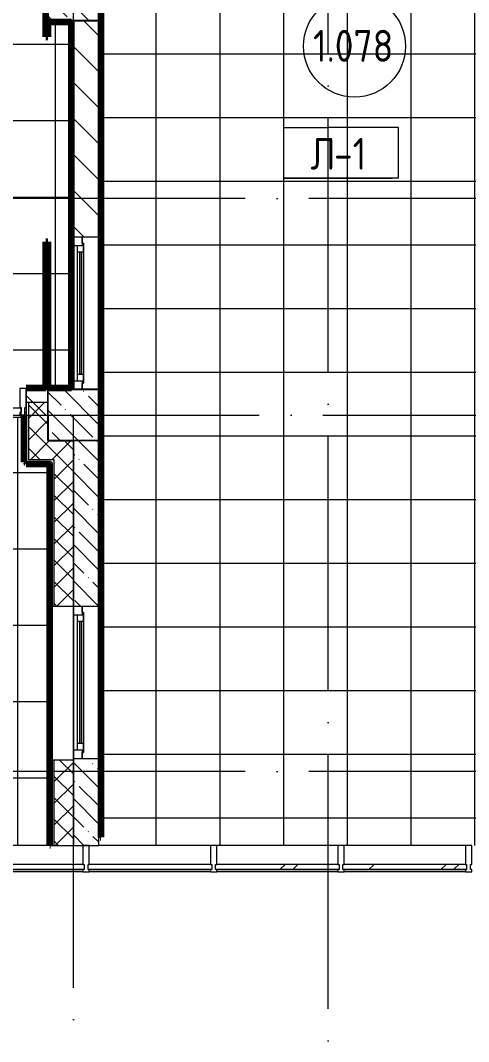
# Model space of a CAD drawing. Header units: millimetres. Extents: x -4370 to 196781, y -4577 to 61202.
# Drawn here: x 132085 to 135600, y 11005 to 19025 of the extents above; entities that cross this region are included whole.
import ezdxf

# ---------------------------------------------------------------- set-up
doc = ezdxf.new("R2010")
doc.units = ezdxf.units.MM
doc.linetypes.add('ADSK_Линия сетки', pattern=[2500, 2000, -250, 0, -250])
for name, color, linetype, lineweight in [('A-AREA-____-IDEN', 2, 'Continuous', 20), ('A-FLOR-____-IDEN', 11, 'Continuous', 20), ('A-FLOR-____-OTLN', 192, 'Continuous', 9), ('A-FLOR-____-PATT', 8, 'Continuous', 9), ('A-GLAZ-____-MCUT', 151, 'Continuous', 9), ('A-GLAZ-____-OTLN', 151, 'Continuous', 9), ('A-GLAZ-CURT-MCUT', 52, 'Continuous', 9), ('A-GLAZ-CURT-OTLN', 52, 'Continuous', 9), ('A-GLAZ-CWMG-MCUT', 51, 'Continuous', 9), ('A-GLAZ-CWMG-OTLN', 51, 'Continuous', 9), ('A-WALL-____-MCUT', 113, 'Continuous', 9), ('A-WALL-____-PATT', 111, 'Continuous', 9), ('A-WALL-FNSH-MCUT', 113, 'Continuous', 9), ('I-WALL-____-OTLN', 2, 'Continuous', 9), ('S-COLS-____-MCUT', 52, 'Continuous', 9), ('S-COLS-____-OTLN', 52, 'Continuous', 9), ('S-GRID-____-OTLN', 1, 'Continuous', 9)]:
    doc.layers.add(name, color=color, linetype=linetype, lineweight=lineweight)
doc.styles.add('GOST Common_1', font='GOST_Common.ttf', dxfattribs={"width": 0.9, "height": 250})
pattern_1 = [(135, (0, 0), (-141.42136, -141.42136), [])]
pattern_2 = [(135, (0, 0), (-142.5612, -142.5612), []), (135, (142.56, 0), (-142.5612, -142.5612), [252.016, -50.403, 3.353, -47.05])]
pattern_3 = [(135, (0, 0), (-84.85281, -84.85281), []), (225, (0, 0), (84.85281, -84.85281), [])]

# ---------------------------------------------------------------- blocks, each defined once
blk = doc.blocks.new('Окно_СКБ_1Ст - Ок-4_Окно_Помещение охраны_Тамбур-41156042-О_АИ_ПП_0_000_Целиком')
at = {"layer": 'A-GLAZ-____-MCUT', "color": 90}
for p, q in [((-600, 30), (-600, 100)), ((-600, 100), (-530, 100)), ((-530, 100), (-530, 30)), ((530, 30), (530, 100)), ((530, 100), (600, 100)), ((600, 100), (600, 30)), ((-530, 30), (-600, 30)), ((-530, 30), (-550, 30)), ((-550, 30), (-550, 20)), ((-550, 20), (550, 20)), ((550, 20), (-550, 20)), ((530, 70), (-530, 70)), ((-530, 70), (-530, 30)), ((-480, 20), (-480, 70)), ((480, 20), (480, 70)), ((530, 30), (530, 70)), ((600, 30), (530, 30)), ((550, 30), (530, 30)), ((550, 20), (550, 30))]:
    blk.add_line(p, q, dxfattribs=at)
at = {"layer": 'A-GLAZ-____-MCUT', "color": 10, "lineweight": 5}
for p, q in [((-480, 50), (480, 50)), ((480, 40), (-480, 40))]:
    blk.add_line(p, q, dxfattribs=at)
at = {"layer": 'A-GLAZ-____-OTLN', "color": 10, "lineweight": 5}
for p, q in [((600, 100), (-600, 100)), ((-600, 30), (-550, 30)), ((550, 30), (600, 30))]:
    blk.add_line(p, q, dxfattribs=at)
blk = doc.blocks.new('Прямоугольный импост - Импост структурный с накладкой - 190мм-37087426-О_АИ_ПП_0_000_Целиком')
at = {"layer": 'A-GLAZ-CWMG-MCUT', "color": 90}
for p, q in [((0, 190), (-50, 190)), ((-50, 190), (-50, 40)), ((0, 40), (0, 190)), ((-50, 40), (-40, 40)), ((-40, 0), (-50, 0)), ((-50, 0), (-50, -17)), ((-40, 40), (-40, 0)), ((-10, 0), (-10, 40)), ((-10, 40), (0, 40)), ((0, 0), (-10, 0)), ((0, -17), (0, 0)), ((-50, -17), (0, -17))]:
    blk.add_line(p, q, dxfattribs=at)
blk = doc.blocks.new('Окно_СКБ_1Ст - Ок-4_Окно_Помещение охраны_Тамбур-41156043-О_АИ_ПП_0_000_Целиком')
at = {"layer": 'A-GLAZ-____-MCUT', "color": 90}
for p, q in [((-600, 30), (-600, 100)), ((-600, 100), (-530, 100)), ((-530, 100), (-530, 30)), ((530, 30), (530, 100)), ((530, 100), (600, 100)), ((600, 100), (600, 30)), ((-530, 30), (-600, 30)), ((-530, 30), (-550, 30)), ((-550, 30), (-550, 20)), ((-550, 20), (550, 20)), ((550, 20), (-550, 20)), ((530, 70), (-530, 70)), ((-530, 70), (-530, 30)), ((-480, 20), (-480, 70)), ((480, 20), (480, 70)), ((530, 30), (530, 70)), ((600, 30), (530, 30)), ((550, 30), (530, 30)), ((550, 20), (550, 30))]:
    blk.add_line(p, q, dxfattribs=at)
at = {"layer": 'A-GLAZ-____-MCUT', "color": 10, "lineweight": 5}
for p, q in [((-480, 50), (480, 50)), ((480, 40), (-480, 40))]:
    blk.add_line(p, q, dxfattribs=at)
at = {"layer": 'A-GLAZ-____-OTLN', "color": 10, "lineweight": 5}
for p, q in [((600, 100), (-600, 100)), ((-600, 30), (-550, 30)), ((550, 30), (600, 30))]:
    blk.add_line(p, q, dxfattribs=at)
blk = doc.blocks.new('BSC_Колонна _Прямоугольная - 400x400-V45-О_АИ_ПП_0_000_Целиком')
at = {"layer": 'S-COLS-____-OTLN', "lineweight": 5}
h = blk.add_hatch(dxfattribs=at)
h.set_pattern_fill('FP_74', color=256, style=0, pattern_type=2)
h.set_pattern_definition([(135, (-132499.98, -19225), (-142.56192, -142.56192), []), (135, (-132357.42, -19225), (-142.56192, -142.56192), [252.016, -50.403, 3.353, -47.05])])
h.paths.add_polyline_path([(-200, -200), (200, -200), (200, 200), (-200, 200)])
at = {"layer": 'S-COLS-____-MCUT', "color": 130, "lineweight": 25}
for p, q in [((200, 200), (-200, 200)), ((-200, 200), (-200, -200)), ((200, -200), (200, 200)), ((-200, -200), (200, -200))]:
    blk.add_line(p, q, dxfattribs=at)
blk = doc.blocks.new('PNS_Панель прямоугольная3 - Нр_Стекло - 40мм 2-36089330-О_АИ_ПП_0_000_Целиком')
at = {"layer": 'A-GLAZ-____-OTLN', "lineweight": 5}
h = blk.add_hatch(dxfattribs=at)
h.set_pattern_fill('FP_82', color=256, style=0, pattern_type=2)
h.set_pattern_definition([(225, (135200, 12255), (282.8427, -282.8427), [200, -600]), (225, (135400, 12355), (282.8427, -282.8427), [600, -200]), (225, (135000, 12455), (282.8427, -282.8427), [200, -600])])
h.paths.add_polyline_path([(-485, 0), (-485, -40), (485, -40), (485, 0), (-475, 0)])
at = {"layer": 'A-GLAZ-____-MCUT', "color": 10, "lineweight": 5}
for p, q in [((475, 0), (-475, 0)), ((-475, -40), (475, -40))]:
    blk.add_line(p, q, dxfattribs=at)
at = {"layer": 'A-GLAZ-____-OTLN', "color": 10, "lineweight": 5}
blk.add_line((-485, 0), (485, 0), dxfattribs=at)
blk = doc.blocks.new('PNS_Панель прямоугольная3 - Нр_Стекло - 40мм 2-40429871-О_АИ_ПП_0_000_Целиком')
at = {"layer": 'A-GLAZ-____-OTLN', "lineweight": 5}
h = blk.add_hatch(dxfattribs=at)
h.set_pattern_fill('FP_83', color=256, style=0, pattern_type=2)
h.set_pattern_definition([(225, (134200, 12255), (282.8427, -282.8427), [200, -600]), (225, (134400, 12355), (282.8427, -282.8427), [600, -200]), (225, (134000, 12455), (282.8427, -282.8427), [200, -600])])
h.paths.add_polyline_path([(-485, 0), (-485, -40), (485, -40), (485, 0), (-475, 0)])
at = {"layer": 'A-GLAZ-____-MCUT', "color": 10, "lineweight": 5}
for p, q in [((475, 0), (-475, 0)), ((-475, -40), (475, -40))]:
    blk.add_line(p, q, dxfattribs=at)
at = {"layer": 'A-GLAZ-____-OTLN', "color": 10, "lineweight": 5}
blk.add_line((-485, 0), (485, 0), dxfattribs=at)
blk = doc.blocks.new('PNS_Панель прямоугольная - Нр_Металл - 40мм-36089346-О_АИ_ПП_0_000_Целиком')
at = {"layer": 'A-GLAZ-____-MCUT', "color": 10, "lineweight": 5}
for p, q in [((475, 0), (-475, 0)), ((-475, -40), (475, -40))]:
    blk.add_line(p, q, dxfattribs=at)
at = {"layer": 'A-GLAZ-____-OTLN', "color": 10, "lineweight": 5}
blk.add_line((-485, 0), (485, 0), dxfattribs=at)
blk = doc.blocks.new('Прямоугольный импост - Импост структурный с накладкой - 190мм-36089257-О_АИ_ПП_0_000_Целиком')
at = {"layer": 'A-GLAZ-CWMG-MCUT', "color": 90}
for p, q in [((-25, 40), (-25, 190)), ((-25, 190), (25, 190)), ((25, 190), (25, 40)), ((-15, 40), (-25, 40)), ((-25, -17), (-25, 0)), ((-25, 0), (-15, 0)), ((-15, 0), (-15, 40)), ((15, 40), (15, 0)), ((25, 40), (15, 40)), ((15, 0), (25, 0)), ((25, 0), (25, -17)), ((25, -17), (-25, -17))]:
    blk.add_line(p, q, dxfattribs=at)
blk = doc.blocks.new('Прямоугольный импост - Импост структурный с накладкой - 190мм-36089258-О_АИ_ПП_0_000_Целиком')
at = {"layer": 'A-GLAZ-CWMG-MCUT', "color": 90}
for p, q in [((-25, 40), (-25, 190)), ((-25, 190), (25, 190)), ((25, 190), (25, 40)), ((-15, 40), (-25, 40)), ((-25, -17), (-25, 0)), ((-25, 0), (-15, 0)), ((-15, 0), (-15, 40)), ((15, 40), (15, 0)), ((25, 40), (15, 40)), ((15, 0), (25, 0)), ((25, 0), (25, -17)), ((25, -17), (-25, -17))]:
    blk.add_line(p, q, dxfattribs=at)
blk = doc.blocks.new('Прямоугольный импост - Импост структурный с накладкой - 190мм-36089259-О_АИ_ПП_0_000_Целиком')
at = {"layer": 'A-GLAZ-CWMG-MCUT', "color": 90}
for p, q in [((-25, 40), (-25, 190)), ((-25, 190), (25, 190)), ((25, 190), (25, 40)), ((-15, 40), (-25, 40)), ((-25, -17), (-25, 0)), ((-25, 0), (-15, 0)), ((-15, 0), (-15, 40)), ((15, 40), (15, 0)), ((25, 40), (15, 40)), ((15, 0), (25, 0)), ((25, 0), (25, -17)), ((25, -17), (-25, -17))]:
    blk.add_line(p, q, dxfattribs=at)
blk = doc.blocks.new('Прямоугольный импост - Импост структурный с накладкой - 190мм-36088212-О_АИ_ПП_0_000_Целиком')
at = {"layer": 'A-GLAZ-CWMG-OTLN', "color": 10, "lineweight": 5}
for p, q in [((135575, 12545), (134625, 12545)), ((135575, 12338), (134625, 12338))]:
    blk.add_line(p, q, dxfattribs=at)
blk = doc.blocks.new('Прямоугольный импост - Импост структурный с накладкой - 190мм-V54-О_АИ_ПП_0_000_Целиком')
at = {"layer": 'A-GLAZ-CWMG-OTLN', "color": 10, "lineweight": 5}
for p, q in [((133575, 12545), (132700, 12545)), ((133575, 12338), (132625, 12338))]:
    blk.add_line(p, q, dxfattribs=at)
blk = doc.blocks.new('Прямоугольный импост - Импост структурный с накладкой - 190мм-V55-О_АИ_ПП_0_000_Целиком')
at = {"layer": 'A-GLAZ-CWMG-OTLN', "color": 10, "lineweight": 5}
for p, q in [((132315, 12545), (131625, 12545)), ((132575, 12338), (131625, 12338))]:
    blk.add_line(p, q, dxfattribs=at)
blk = doc.blocks.new('Системная панель - Стекло - 70мм-37174005-О_АИ_ПП_0_000_Целиком')
at = {"layer": 'A-GLAZ-CURT-OTLN', "lineweight": 5}
h = blk.add_hatch(dxfattribs=at)
h.set_pattern_fill('FP_125', color=256, style=0, pattern_type=2)
h.set_pattern_definition([(225, (131952.5, 15845), (282.8427, -282.8427), [200, -600]), (225, (132152.5, 15945), (282.8427, -282.8427), [600, -200]), (225, (131752.5, 16045), (282.8427, -282.8427), [200, -600])])
h.paths.add_polyline_path([(-237.5, 35), (-237.5, -35), (237.5, -35), (237.5, 35), (-231.9, 35)])
at = {"layer": 'A-GLAZ-CURT-MCUT', "color": 90}
for p, q in [((237.5, 35), (-237.5, 35)), ((-237.5, 35), (-237.5, -35)), ((237.5, -35), (237.5, 35)), ((-237.5, -35), (237.5, -35))]:
    blk.add_line(p, q, dxfattribs=at)
blk = doc.blocks.new('0083_СОШ675_АР_R22_rvt-1-О_АИ_ПП_0_000_Целиком')
at = {"layer": 'A-WALL-____-PATT', "lineweight": 5}
h = blk.add_hatch(dxfattribs=at)
h.set_pattern_fill('FP_4', color=10, style=0, pattern_type=2)
h.set_pattern_definition(pattern_1)
h.paths.add_polyline_path([(132500, 17325), (132700, 17325), (132700, 19025), (132500, 19025), (132500, 17838.5)])
h = blk.add_hatch(dxfattribs=at)
h.set_pattern_fill('FP_4', color=10, style=0, pattern_type=2)
h.set_pattern_definition(pattern_1)
h.paths.add_polyline_path([(132300, 15925), (132300, 16125), (132130, 16125), (132130, 15925)])
h = blk.add_hatch(dxfattribs=at)
h.set_pattern_fill('FP_3', color=10, style=0, pattern_type=2)
h.set_pattern_definition(pattern_2)
h.paths.add_polyline_path([(132700, 12545), (132700, 13225), (132500, 13225), (132500, 12545)])
h.paths.add_polyline_path([(132700, 14425), (132700, 15725), (132500, 15725), (132500, 14425)])
at = {"layer": 'S-COLS-____-OTLN', "lineweight": 5}
h = blk.add_hatch(dxfattribs=at)
h.set_pattern_fill('FP_3', color=256, style=0, pattern_type=2)
h.set_pattern_definition(pattern_2)
h.paths.add_polyline_path([(132500, 15725), (132700, 15725), (132700, 16125), (132300, 16125), (132300, 15725), (132394.8, 15725)])
at = {"layer": 'A-WALL-____-MCUT', "color": 50, "lineweight": 13}
for p, q in [((132500, 19025), (132500, 17325)), ((132700, 17325), (132700, 19025)), ((132500, 17325), (132700, 17325)), ((132300, 16125), (132130, 16125)), ((132130, 16125), (132130, 15925)), ((132130, 15925), (132300, 15925)), ((132500, 15725), (132500, 14425)), ((132700, 14425), (132700, 15725)), ((132500, 14425), (132700, 14425)), ((132500, 13225), (132500, 12545)), ((132700, 13225), (132500, 13225)), ((132700, 12545), (132700, 13225)), ((132500, 12545), (132700, 12545))]:
    blk.add_line(p, q, dxfattribs=at)
at = {"layer": 'A-WALL-____-MCUT', "color": 10, "lineweight": 5}
for p, q in [((132300, 15925), (132300, 16125)), ((132700, 15725), (132500, 15725))]:
    blk.add_line(p, q, dxfattribs=at)
at = {"layer": 'I-WALL-____-OTLN', "color": 90}
for p, q in [((132500, 16135), (132500, 17325)), ((132700, 17325), (132700, 16125)), ((132500, 16125), (132500, 16135)), ((132500, 13225), (132500, 14425)), ((132700, 14425), (132700, 13225))]:
    blk.add_line(p, q, dxfattribs=at)
at = {"layer": 'S-COLS-____-MCUT', "color": 130, "lineweight": 25}
for p, q in [((132700, 16125), (132300, 16125)), ((132700, 15725), (132700, 16125)), ((132300, 15925), (132300, 15725)), ((132300, 15725), (132500, 15725))]:
    blk.add_line(p, q, dxfattribs=at)
at = {"layer": 'S-COLS-____-OTLN', "color": 90}
for p, q in [((132300, 16125), (132300, 15925)), ((132500, 15725), (132700, 15725))]:
    blk.add_line(p, q, dxfattribs=at)
at = {"layer": 'A-GLAZ-____-OTLN', "color": 90, "lineweight": 9, "rotation": 90}
for name, p in [('Окно_СКБ_1Ст - Ок-4_Окно_Помещение охраны_Тамбур-41156042-О_АИ_ПП_0_000_Целиком', (132600, 16725)), ('Окно_СКБ_1Ст - Ок-4_Окно_Помещение охраны_Тамбур-41156043-О_АИ_ПП_0_000_Целиком', (132600, 13825))]:
    blk.add_blockref(name, p, dxfattribs=at)
at = {"layer": 'A-GLAZ-CURT-OTLN', "color": 90, "lineweight": 9, "rotation": 180}
for name, p in [('Системная панель - Стекло - 70мм-37174005-О_АИ_ПП_0_000_Целиком', (131852.5, 15945)), ('PNS_Панель прямоугольная - Нр_Металл - 40мм-36089346-О_АИ_ПП_0_000_Целиком', (132100, 12355)), ('PNS_Панель прямоугольная - Нр_Металл - 40мм-36089346-О_АИ_ПП_0_000_Целиком', (133100, 12355)), ('PNS_Панель прямоугольная3 - Нр_Стекло - 40мм 2-40429871-О_АИ_ПП_0_000_Целиком', (134100, 12355)), ('PNS_Панель прямоугольная3 - Нр_Стекло - 40мм 2-36089330-О_АИ_ПП_0_000_Целиком', (135100, 12355))]:
    blk.add_blockref(name, p, dxfattribs=at)
at = {"layer": 'A-GLAZ-CWMG-OTLN', "color": 90, "lineweight": 9}
for name, p in [('Прямоугольный импост - Импост структурный с накладкой - 190мм-37087426-О_АИ_ПП_0_000_Целиком', (132130, 15945)), ('Прямоугольный импост - Импост структурный с накладкой - 190мм-V55-О_АИ_ПП_0_000_Целиком', (0, 0)), ('Прямоугольный импост - Импост структурный с накладкой - 190мм-V54-О_АИ_ПП_0_000_Целиком', (0, 0)), ('Прямоугольный импост - Импост структурный с накладкой - 190мм-36088212-О_АИ_ПП_0_000_Целиком', (-1000, 0)), ('Прямоугольный импост - Импост структурный с накладкой - 190мм-36088212-О_АИ_ПП_0_000_Целиком', (0, 0))]:
    blk.add_blockref(name, p, dxfattribs=at)
at = {"layer": 'A-GLAZ-CWMG-OTLN', "color": 90, "lineweight": 9, "extrusion": (0, 0, -1)}
for name, p in [('Прямоугольный импост - Импост структурный с накладкой - 190мм-36089258-О_АИ_ПП_0_000_Целиком', (-132600, 12355)), ('Прямоугольный импост - Импост структурный с накладкой - 190мм-36089257-О_АИ_ПП_0_000_Целиком', (-133600, 12355)), ('Прямоугольный импост - Импост структурный с накладкой - 190мм-36089257-О_АИ_ПП_0_000_Целиком', (-134600, 12355)), ('Прямоугольный импост - Импост структурный с накладкой - 190мм-36089259-О_АИ_ПП_0_000_Целиком', (-135600, 12355))]:
    blk.add_blockref(name, p, dxfattribs=at)
at = {"layer": 'S-COLS-____-OTLN', "color": 90, "lineweight": 9}
blk.add_blockref('BSC_Колонна _Прямоугольная - 400x400-V45-О_АИ_ПП_0_000_Целиком', (132500, 19225), dxfattribs=at)
blk = doc.blocks.new('ADSK_Марка_Перекрытие - Типоразмер_ADSK_Марка-158127-О_АИ_ПП_0_000_Целиком')
at = {"layer": 'A-FLOR-____-IDEN'}
for p, q in [((-4.5, 4), (-1, 4)), ((-4.5, 0), (-4.5, 4)), ((4.5, 4), (-1, 4)), ((4.5, 0), (4.5, 4)), ((4.5, 0), (-4.5, 0)), ((-4.5, 0), (4, 0))]:
    blk.add_line(p, q, dxfattribs=at)
blk = doc.blocks.new('ADSK_Марка_Помещение_ОдноЗначение - Номер-159740-О_АИ_ПП_0_000_Целиком')
at = {"layer": 'A-AREA-____-IDEN'}
blk.add_circle((0, 0), 4, dxfattribs=at)

msp = doc.modelspace()

# ---------------------------------------------------------------- hatches: boundary and pattern name
at = {"layer": 'A-FLOR-____-PATT'}
h = msp.add_hatch(dxfattribs=at)
h.set_pattern_fill('FP_224', color=256, style=0, pattern_type=2)
h.set_pattern_definition([(0, (134650, 17762.5), (0, 500), []), (90, (134650, 17762.5), (-500, 3e-14), [])])
h.paths.add_polyline_path([(134575, 12545), (136490, 12545.000293), (136490, 12560), (136485, 12560), (136485, 12930.000586), (136200, 12930.000586), (136200, 12935.000586), (136190, 12935.000586), (136190, 12945.000586), (136185, 12945.000586), (136185, 13644.000586), (136190, 13645.000586), (136190, 13654.000586), (136200, 13654.000586), (136200.673077, 13659.000586), (136484.978078, 13659.000586), (136484.978078, 15710.000586), (136300, 15710.000586), (136299.519259, 15715.000586), (136290, 15715.000586), (136290, 15725.000586), (136285, 15725.000586), (136285, 16124.999414), (136290, 16125.000586), (136290, 16135.000586), (136300, 16135.000586), (136301.158347, 16140.000586), (136485, 16140.000586), (136485, 19010.001172), (136300, 19010.001172), (136299.978078, 19015.001172), (136290, 19015.001172), (136290, 19025.000583), (136285, 19024.999414), (136285, 19424.999414), (136290, 19425.001172), (136290, 19435.001172), (136300, 19435.001172), (136300, 19440.001172), (136485, 19440.001172), (136485, 22410.000586), (136300, 22410.000586), (136299.978078, 22415.000586), (136290, 22415.000586), (136290, 22425.000586), (136285, 22424.999414), (136285, 22810.000586), (136265, 22810.000586), (136264.986813, 23025), (135215, 23025), (135215, 22810.000586), (135175, 22810.000586), (135175, 19889.999414), (135170, 19889.999414), (135170, 19880), (135160, 19880), (135160, 19875), (132715.075398, 19875), (132715.075398, 12610), (132700.075398, 12610), (132700, 12545), (133636.717067, 12545)])
h = msp.add_hatch(dxfattribs=at)
h.set_pattern_fill('FP_136', color=256, style=0, pattern_type=2)
h.set_pattern_definition([(90, (126960, 14637.5), (-600, 4e-14), []), (180, (126960, 14637.5), (-7e-14, -600), [])])
h.paths.add_polyline_path([(121950.001172, 10025.000586), (124685.001172, 10025.000586), (124685.001172, 10225.000586), (124690.001172, 10225.000586), (124690.001172, 10240.000586), (125035, 10240.000586), (125035, 10425), (125040, 10425.000586), (125040, 10435.000586), (125050, 10435.000586), (125050, 10440.000586), (125235, 10440.000586), (125235.010844, 10435.000586), (125245, 10435.000586), (125245, 10425), (125250, 10425.000586), (125250, 12545), (125235, 12545), (125235, 15710.000586), (125049.978078, 15710.000586), (125049.784291, 15715.000586), (125039.978078, 15715.000586), (125039.978078, 15725.000586), (125034.978078, 15725.000586), (125034.978078, 16124.999414), (125039.978078, 16125), (125039.978078, 16135), (125049.978078, 16135), (125049.978078, 16140), (125610, 16140), (125610, 16134.999414), (125660, 16134.999414), (125660, 16084.999414), (126325, 16084.999414), (126325, 16134.999414), (126375, 16134.999414), (126375, 16012.499414), (126422, 16012.499414), (126422, 15979.999414), (128528, 15979.999414), (128528, 16012.499414), (128575, 16012.499414), (128575, 16134.999414), (128625, 16134.999414), (128625, 16097.999414), (129325, 16097.999414), (129325, 16134.999414), (129375, 16134.999414), (129375, 16012.499414), (129422, 16012.499414), (129422, 15979.999414), (131528, 15979.999414), (131528, 16012.499414), (131575, 16012.499414), (131575, 16134.999414), (131625, 16134.999414), (131625, 16084.999414), (132079.978078, 16084.999414), (132079.978078, 16134.999414), (132129.978078, 16134.999414), (132130.857536, 16140), (132285, 16140), (132285, 17285.000586), (132300, 17285.000586), (132300, 16140), (132484.978078, 16140), (132484.978078, 19010.000586), (132300, 19010.000586), (132299.978078, 18895), (132285, 18895), (132285, 19199.999414), (121414.978078, 19199.999414), (121414.978078, 19010), (121215, 19010), (121215, 16140), (121399.999886, 16140), (121400, 16135), (121410, 16135), (121410, 16125), (121415, 16124.999414), (121415, 15724.502055), (121410, 15724.500586), (121410, 15714.500586), (121400, 15714.500586), (121398.921975, 15709.500586), (121200, 15709.5), (121200, 15724.5), (121197, 15724.5), (121197, 10425), (121200, 10425), (121200, 10429.5), (121210, 10429.621636), (121210, 10435), (121215, 10435), (121215, 10440), (121399.978078, 10440), (121399.978078, 10435), (121409.978078, 10435), (121409.978078, 10425), (121414.978078, 10424.999414), (121414.978078, 10240.000586), (121910.001172, 10240.000586), (121910.001172, 10225.000586), (121915.001172, 10225.000586), (121915.001172, 10025.000586), (121940.001172, 10025.000586)])
h.paths.add_polyline_path([(121896.001172, 10025.000586), (121900.001133, 10025.000586), (121900.000586, 10225), (121896.001172, 10225.000586), (121896.001172, 10085)])
h.paths.add_polyline_path([(125099.978078, 12945.000001), (124999.978078, 12945.000001), (124999.978078, 13145.000001), (125099.978078, 13145.000001)])
h.paths.add_polyline_path([(125620, 15925), (126350, 15925), (126350, 15927.999414), (125610, 15927.999414), (125610, 15925)])
h.paths.add_polyline_path([(131615, 15925), (131615, 15927.999414), (131585, 15927.999414), (131585, 15925), (131611.000039, 15925)])
h.paths.add_polyline_path([(132114.978078, 15925), (132129.978078, 15925), (132129.978078, 15927.999414), (132089.978078, 15927.999414), (132089.978078, 15925)])
h.paths.add_polyline_path([(128600, 15925), (128615, 15925), (128615, 15927.999414), (128600, 15927.999414)])
h.paths.add_polyline_path([(129350, 15925), (129350, 15927.999414), (129335, 15927.999414), (129335, 15925)])
h.paths.add_polyline_path([(131625, 15979.999414), (131625, 15984.999414), (131615, 15984.999414), (131615, 15979.999414)])
h = msp.add_hatch(dxfattribs=at)
h.set_pattern_fill('FP_191', color=256, style=0, pattern_type=2)
h.set_pattern_definition([(90, (129065, 14274.94), (-600, 4e-14), []), (180, (129065, 14274.94), (-7e-14, -600), [])])
h.paths.add_polyline_path([(126325, 12544.940333), (126325, 14045), (131625, 14045), (131625, 12545), (132315, 12545), (132315, 15540.000586), (132129.978078, 15540.000586), (132129.978078, 15545.000586), (132119.978078, 15545.000586), (132119.978078, 15555.000586), (132114.978078, 15555.000586), (132114.978078, 15924.940333), (132089.978078, 15924.940333), (132089.978078, 15909.999414), (131615, 15909.999414), (131615, 15924.940333), (131585, 15924.940333), (131585, 15909.999414), (131528, 15909.999414), (131528, 14904.499414), (131458, 14904.499414), (131458, 15909.999414), (129492, 15909.999414), (129492, 14904.499414), (129422, 14904.499414), (129422, 15909.999414), (129350, 15909.999414), (129350, 15924.940333), (129335, 15924.940333), (129335, 15909.999414), (128615, 15909.999414), (128615, 15924.940333), (128600, 15924.940333), (128600, 15909.999414), (128528, 15909.999414), (128528, 14904.499414), (128458, 14904.499414), (128458, 15909.999414), (126492, 15909.999414), (126492, 14904.499414), (126422, 14904.499414), (126422, 15909.999414), (126350, 15909.999414), (126350, 15924.940333), (125635, 15924.940333), (125635, 12545.000586), (126324.989039, 12544.940333)])
at = {"layer": 'A-WALL-____-PATT'}
h = msp.add_hatch(color=7, dxfattribs=at)
h.paths.add_polyline_path([(132710.075398, 12610), (132710.075398, 13214.999414), (132700.075398, 13214.999414), (132700.075398, 12610)])
h.paths.add_polyline_path([(132700.075398, 14424.999414), (132710.075398, 14424.999414), (132710.075398, 16114.999414), (132700.075398, 16114.999414), (132700.075398, 15528.463461)])
h.paths.add_polyline_path([(132710.075398, 17324.999414), (132710.075398, 19880), (132700.075398, 19880), (132700.075398, 17324.999414)])
for points in [[(132300, 19015.000586), (132299.978078, 19435), (132290, 19435), (132290, 19015.000586), (132299.978078, 19015.000586)], [(132300, 19015.000586), (132499.978078, 19015.000586), (132499.976906, 19024.999414), (132300, 19024.999414)], [(132499.978078, 17324.999414), (132499.978078, 19015.000586), (132489.978078, 19015.000586), (132489.978078, 17324.999414)], [(132129.978078, 15545.000586), (132129.978078, 15924.999414), (132119.978078, 15924.999414), (132119.978078, 15545.000586)], [(132320, 15545.000586), (132330, 15545.000586), (132330, 15555.000586), (132129.978078, 15555.000586), (132129.978078, 15545.000586)]]:
    msp.add_hatch(color=7, dxfattribs=at).paths.add_polyline_path(points)
h = msp.add_hatch(color=7, dxfattribs=at)
h.paths.add_polyline_path([(132489.978078, 16125), (132489.978078, 16135), (132130, 16135), (132130, 16125), (132394.819037, 16125)])
h.paths.add_polyline_path([(125610, 16125), (125610, 16135), (125039.978078, 16135), (125039.978078, 16125), (125564.379871, 16125)])
h = msp.add_hatch(dxfattribs=at)
h.set_pattern_fill('FP_1', style=0, pattern_type=2)
h.set_pattern_definition(pattern_3)
h.paths.add_polyline_path([(132300, 15575.000586), (132300, 16025), (132150, 16025), (132150, 15575.000586)])
h = msp.add_hatch(dxfattribs=at)
h.set_pattern_fill('FP_1', style=0, pattern_type=2)
h.set_pattern_definition(pattern_3)
h.paths.add_polyline_path([(132500, 15575.000586), (132500, 15725.000586), (132300, 15725.000586), (132300, 15575.000586), (132394.819037, 15575.000586)])
h = msp.add_hatch(dxfattribs=at)
h.set_pattern_fill('FP_1', style=0, pattern_type=2)
h.set_pattern_definition(pattern_3)
h.paths.add_polyline_path([(132350, 12545.000586), (132500, 12545.000586), (132500, 13214.999414), (132350, 13214.999414)])
h.paths.add_polyline_path([(132350, 14424.999414), (132500, 14424.999414), (132500, 15575.000586), (132350, 15575.000586), (132350, 15528.463461)])
h = msp.add_hatch(color=7, dxfattribs=at)
h.paths.add_polyline_path([(132330, 12545.000586), (132330, 13214.999414), (132320, 13214.999414), (132320, 12545.000586)])
h.paths.add_polyline_path([(132330, 14424.999414), (132330, 15545.000586), (132320, 15545.000586), (132320, 14424.999414)])

# ---------------------------------------------------------------- linework, layer by layer
at = {"layer": 'A-FLOR-____-OTLN'}
for p, q in [((132089.978078, 15925), (132114.978078, 15925)), ((132114.978078, 15924.940333), (132089.978078, 15924.940333))]:
    msp.add_line(p, q, dxfattribs=at)
at = {"layer": 'A-WALL-____-MCUT', "color": 7}
for p, q in [((132700.075398, 19890), (132700.075398, 17324.999414)), ((132710.075398, 17324.999414), (132710.075398, 19880)), ((132290, 19435), (132290, 19015.000586)), ((132290, 19015.000586), (132489.978078, 19015.000586)), ((132489.978078, 19015.000586), (132489.978078, 17324.999414)), ((132499.978078, 17324.999414), (132499.978078, 19024.999414)), ((132489.978078, 17324.999414), (132499.978078, 17324.999414)), ((132700.075398, 17324.999414), (132710.075398, 17324.999414)), ((132489.978078, 16135), (132130, 16135)), ((132130, 16135), (132130, 16125)), ((132130, 16125), (132489.978078, 16125)), ((132489.978078, 16125), (132489.978078, 16135)), ((132710.075398, 16114.999414), (132700.075398, 16114.999414)), ((132700.075398, 16114.999414), (132700.075398, 14424.999414)), ((132710.075398, 14424.999414), (132710.075398, 16114.999414)), ((132300, 16025), (132150, 16025)), ((132300, 15725.000586), (132300, 16025)), ((132119.978078, 15924.999414), (132119.978078, 15545.000586)), ((132129.978078, 15924.999414), (132119.978078, 15924.999414)), ((132129.978078, 15555.000586), (132129.978078, 15924.999414)), ((132500, 15725.000586), (132300, 15725.000586)), ((132500, 14424.999414), (132500, 15725.000586)), ((132119.978078, 15545.000586), (132320, 15545.000586)), ((132330, 15555.000586), (132129.978078, 15555.000586)), ((132320, 15545.000586), (132320, 14424.999414)), ((132320, 14424.999414), (132330, 14424.999414)), ((132350, 14424.999414), (132500, 14424.999414)), ((132700.075398, 14424.999414), (132710.075398, 14424.999414)), ((132320, 13214.999414), (132320, 12545.000586)), ((132330, 13214.999414), (132320, 13214.999414)), ((132500, 13214.999414), (132350, 13214.999414)), ((132500, 12545.000586), (132500, 13214.999414)), ((132710.075398, 13214.999414), (132700.075398, 13214.999414)), ((132700.075398, 13214.999414), (132700.075398, 12610)), ((132710.075398, 12610), (132710.075398, 13214.999414)), ((132700.075398, 12610), (132710.075398, 12610)), ((132320, 12545.000586), (132330, 12545.000586)), ((132350, 12545.000586), (132500, 12545.000586))]:
    msp.add_line(p, q, dxfattribs=at)
at = {"layer": 'A-WALL-____-MCUT'}
for p, q in [((132150, 15575.000586), (132150, 16025)), ((132350, 15575.000586), (132150, 15575.000586)), ((132350, 14424.999414), (132350, 15575.000586)), ((132350, 12545.000586), (132350, 13214.999414))]:
    msp.add_line(p, q, dxfattribs=at)
at = {"layer": 'A-WALL-FNSH-MCUT', "color": 7}
for p, q in [((132130, 16025), (132130, 15555.000586)), ((132150, 16025), (132130, 16025)), ((132330, 15555.000586), (132330, 14424.999414)), ((132330, 14424.999414), (132350, 14424.999414)), ((132330, 13214.999414), (132330, 12545.000586)), ((132350, 13214.999414), (132330, 13214.999414)), ((132330, 12545.000586), (132350, 12545.000586))]:
    msp.add_line(p, q, dxfattribs=at)
at = {"layer": 'I-WALL-____-OTLN', "color": 5, "lineweight": 90}
for p in [(132715.075398, 19875), (132710.075398, 12610)]:
    msp.add_line(p, (132715.075398, 12610), dxfattribs=at)
at = {"layer": 'I-WALL-____-OTLN', "color": 20, "lineweight": 90}
for p, q in [((132285, 18895), (132285, 19440)), ((132300, 19010.000586), (132300, 18895)), ((132484.978078, 19010.000586), (132300, 19010.000586)), ((132484.978078, 16140), (132484.978078, 19010.000586)), ((132285, 18895), (132300, 18895)), ((132285, 16140), (132285, 17285.000586)), ((132300, 17285.000586), (132285, 17285.000586)), ((132300, 17285.000586), (132300, 16140)), ((132130, 16140), (132285, 16140)), ((132130, 16140), (132130, 16135)), ((132300, 16140), (132484.978078, 16140)), ((132114.978078, 15555.000586), (132114.978078, 15924.999414)), ((132119.978078, 15924.999414), (132114.978078, 15924.999414)), ((132114.978078, 15555.000586), (132119.978078, 15555.000586)), ((132129.978078, 15545.000586), (132129.978078, 15540.000586)), ((132320, 15540.000586), (132129.978078, 15540.000586)), ((132315, 12545.000586), (132315, 15545.000586)), ((132320, 12545.000586), (132315, 12545.000586))]:
    msp.add_line(p, q, dxfattribs=at)
at = {"layer": 'I-WALL-____-OTLN'}
for p, q in [((132489.978078, 16135), (132489.978078, 17324.999414)), ((132499.978078, 17324.999414), (132499.978078, 16125)), ((132700.075398, 16114.999414), (132700.075398, 17324.999414)), ((132710.075398, 17324.999414), (132710.075398, 16114.999414)), ((132320, 13214.999414), (132320, 14424.999414)), ((132330, 13214.999414), (132330, 14424.999414)), ((132500, 14424.999414), (132500, 13224.999414)), ((132700.075398, 13214.999414), (132700.075398, 14424.999414)), ((132710.075398, 14424.999414), (132710.075398, 13214.999414))]:
    msp.add_line(p, q, dxfattribs=at)
at = {"layer": 'S-GRID-____-OTLN', "linetype": 'ADSK_Линия сетки'}
for p, q in [((132500.001, -3572.657751), (132500.001, 61202.00513)), ((134500.00113, -3738.839947), (134500.00113, 61202.00513)), ((156348.554077, 17625.060253), (99320, 17625.060253)), ((-3047.723308, 15925.000586), (156348.554077, 15925.000586)), ((156348.554077, 13125.11992), (99320, 13125.11992))]:
    msp.add_line(p, q, dxfattribs=at)

# ---------------------------------------------------------------- block references
at = {"lineweight": 5}
msp.add_blockref('0083_СОШ675_АР_R22_rvt-1-О_АИ_ПП_0_000_Целиком', (0, 0), dxfattribs=at)
at = {"layer": 'A-AREA-____-IDEN', "xscale": 99.99999999999993, "yscale": 99.99999999999993, "zscale": 99.99999999999993}
msp.add_blockref('ADSK_Марка_Помещение_ОдноЗначение - Номер-159740-О_АИ_ПП_0_000_Целиком', (134705.339632, 18822.732832), dxfattribs=at)
at = {"layer": 'A-FLOR-____-IDEN', "xscale": 99.99999999999993, "yscale": 99.99999999999993, "zscale": 99.99999999999993}
msp.add_blockref('ADSK_Марка_Перекрытие - Типоразмер_ADSK_Марка-158127-О_АИ_ПП_0_000_Целиком', (134599.989039, 17785), dxfattribs=at)

# ---------------------------------------------------------------- texts
at = {"layer": 'A-AREA-____-IDEN', "lineweight": 9, "insert": (134379.982374, 18950.457904), "char_height": 250, "width": 800.8858125, "attachment_point": 1, "style": 'GOST Common_1'}
msp.add_mtext('1.078', dxfattribs=at)
at = {"layer": 'A-FLOR-____-IDEN', "lineweight": 9, "char_height": 250, "attachment_point": 1, "style": 'GOST Common_1'}
for s, insert, width in [('\\fGOST Common|b0|i0|c204|p34|;\\W.9;Л', (134360.308194, 18102.837574), 223.6708125), ('-1', (134544.855069, 18102.837574), 331.898625)]:
    msp.add_mtext(s, dxfattribs=dict(at, insert=insert, width=width))

doc.saveas('drawing.dxf')
